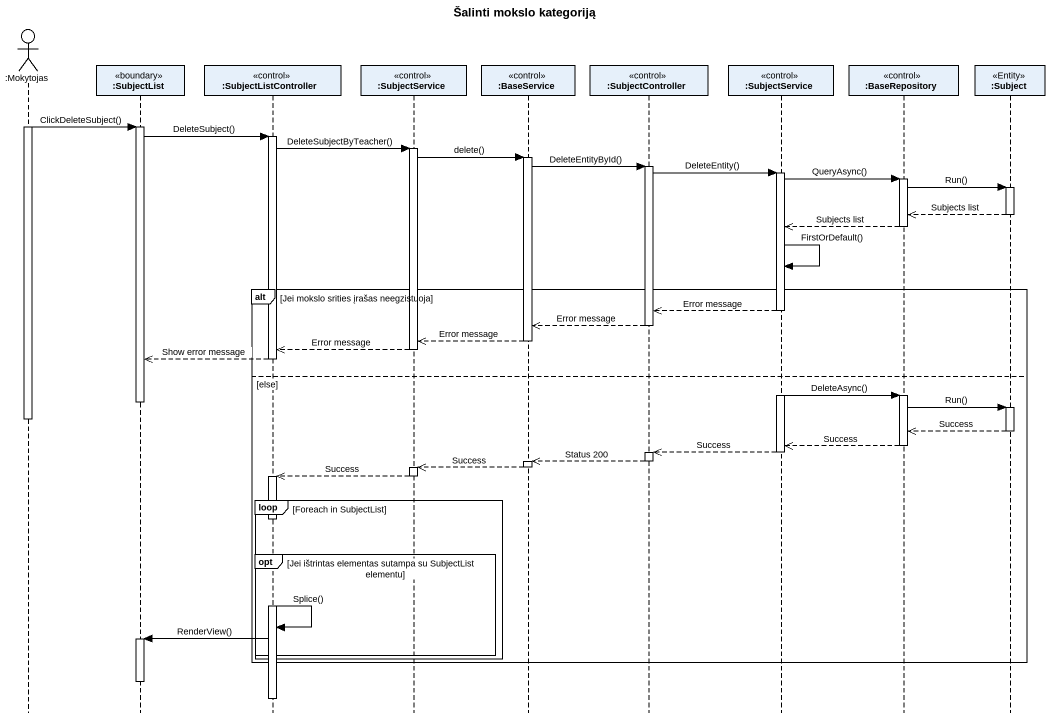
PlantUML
@startuml
title Šalinti mokslo kategoriją
hide footbox
actor ":Mokytojas" as Mokytojas
participant ":SubjectList" as SubjectList <<boundary>>
participant ":SubjectListController" as SubjectListController <<control>>
participant ":SubjectService" as SubjectService <<control>>
participant ":BaseService" as BaseService <<control>>
participant ":SubjectController" as SubjectController <<control>>
participant ":SubjectService" as SubjectService_2 <<control>>
participant ":BaseRepository" as BaseRepository <<control>>
participant ":Subject" as Subject <<Entity>>

activate Mokytojas
Mokytojas -> SubjectList : ClickDeleteSubject()
activate SubjectList
SubjectList -> SubjectListController : DeleteSubject()
activate SubjectListController
SubjectListController -> SubjectService : DeleteSubjectByTeacher()
activate SubjectService
SubjectService -> BaseService : delete()
activate BaseService
BaseService -> SubjectController : DeleteEntityById()
activate SubjectController
SubjectController -> SubjectService_2 : DeleteEntity()
activate SubjectService_2
SubjectService_2 -> BaseRepository : QueryAsync()
activate BaseRepository
BaseRepository -> Subject : Run()
activate Subject
Subject -->> BaseRepository : Subjects list
deactivate Subject
BaseRepository -->> SubjectService_2 : Subjects list
deactivate BaseRepository
SubjectService_2 -> SubjectService_2 : FirstOrDefault()
alt Jei mokslo srities įrašas neegzistuoja
  SubjectService_2 -->> SubjectController : Error message
  deactivate SubjectService_2
  SubjectController -->> BaseService : Error message
  deactivate SubjectController
  BaseService -->> SubjectService : Error message
  deactivate BaseService
  SubjectService -->> SubjectListController : Error message
  deactivate SubjectService
  SubjectListController -->> SubjectList : Show error message
  deactivate SubjectListController
else else
  activate SubjectService_2
  SubjectService_2 -> BaseRepository : DeleteAsync()
  activate BaseRepository
  deactivate SubjectList
  BaseRepository -> Subject : Run()
  activate Subject
  deactivate Mokytojas
  Subject -->> BaseRepository : Success
  deactivate Subject
  BaseRepository -->> SubjectService_2 : Success
  deactivate BaseRepository
  SubjectService_2 -->> SubjectController : Success
  deactivate SubjectService_2
  activate SubjectController
  SubjectController -->> BaseService : Status 200
  deactivate SubjectController
  activate BaseService
  BaseService -->> SubjectService : Success
  deactivate BaseService
  activate SubjectService
  SubjectService -->> SubjectListController : Success
  deactivate SubjectService
  activate SubjectListController
  loop Foreach in SubjectList
    opt Jei ištrintas elementas sutampa su SubjectList elementu
      SubjectListController -> SubjectListController : Splice()
      SubjectListController -> SubjectList : RenderView()
      activate SubjectList
    end
  end
end
deactivate SubjectList
deactivate SubjectListController
@enduml
